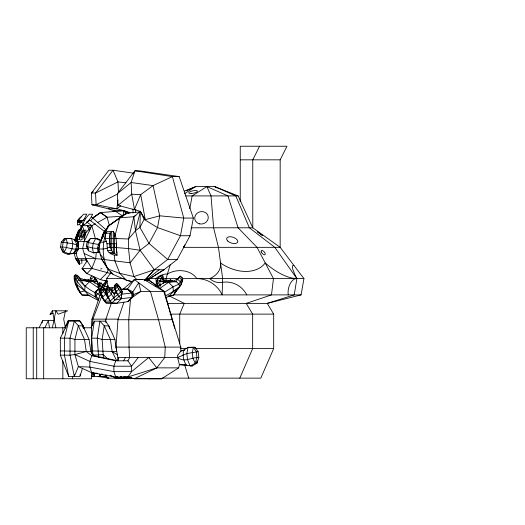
<?xml version="1.0" encoding="UTF-8"?>
<svg xmlns="http://www.w3.org/2000/svg" width="525" height="525" viewBox="0 0 525 525"><rect width="100%" height="100%" fill="white"/><g stroke="black" fill="none" stroke-linecap="round" stroke-linejoin="round"><path stroke-width="0.79" d="M133.888 173.237L113.039 170.218L108.872 170.218L91.383 193.043L91.954 204.737L96.121 204.737L116.911 208.812L123.88 210.715L122.857 216.162L107.08 217.232L100.597 212.579L92.453 218.17L100.597 212.579M130.882 281.334L126.472 280.245L112.901 274.326L107.881 269.036L101.719 259.219L98.641 249.007L100.183 242.163L107.881 226.255L126.643 213.157M108.865 225.809L126.479 213.176L139.834 211.897M86.855 273.525L100.426 279.661L107.12 281.321L104.836 280.757M70.488 253.588L76.086 253.536C75.442 249.46 76.374 245.319 77.995 241.579L71.571 238.462L64.516 238.409L61.294 242.104L60.605 247.078L62.646 251.875C66.688 255.701 71.453 253.116 76.086 253.536L77.621 258.641L79.82 263.307M198.831 357.604C191.198 356.987 184.793 363.136 177.568 357.538L177.68 355.353L180.856 351.061L183.822 350.05L188.088 347.353L195.018 347.288L198.155 351.684L198.831 357.604L196.836 363.313L192.157 366.004L179.393 364.639L177.568 357.538L117.895 357.538L115.986 347.104L117.981 319.725L123.933 302.164M92.531 325.585L92.879 319.147L102.021 295.47M90.031 295.345L81.992 295.037C77.759 289.78 73.552 282.942 74.202 276.019L75.285 274.87L77.096 275.172C81.001 277.909 81.788 282.824 85.011 286.25L84.728 290.798L88.633 295.345L98.779 300.648M121.419 297.202L121.328 298.718L116.852 303.266L106.017 302.958C101.784 297.701 97.584 290.863 98.234 283.946L99.31 282.798L101.122 283.1C104.318 287.313 109.666 287.831 114.594 287.871M121.518 295.687L122.2 291.5L119.47 286.414L116.57 283.441L114.555 285.285L114.155 287.123C115.152 291.716 117.862 295.614 121.328 298.718L131.887 297.426L132.622 296.947L133.836 294.453L140.798 291.473L164.43 291.473L174.661 328.328M80.069 375.664L80.174 374.089M91.284 328L91.934 319.147L100.472 293.941M105.755 321.562L105.932 319.147L111.366 303.109M80.095 221.373L79.938 221.635M130.548 298.738L128.75 319.725L129.038 347.104L129.662 357.538L127.91 360.8L115.723 360.8L91.777 355.701L86.264 351.52L84.505 339.439L78.363 325.841L74.301 321.169L70.015 338.166L70.015 355.156L74.301 376.451L78.363 366.627L74.931 354.578L74.931 339.439L78.363 325.841L82.93 325.841L89.079 339.439L90.832 351.52L92.328 354.336M116.891 253.07C115.697 245.936 117.869 237.779 113.361 231.492L107.428 231.492L105.833 233.198L105.197 238.626L106.995 243.731L107.428 250.596C109.469 253.739 113.42 255.557 117.121 255.189L116.287 247.367L116.609 243.646M80.83 220.769L80.213 220.52L79.774 221.32L79.793 220.52L79.157 222.154L80.364 220.52L79.334 222.016L80.082 221.557L80.213 220.52M111.024 273.584L91.882 268.452L81.834 268.452L86.861 273.742L91.882 268.452L95.662 258.641L96.305 252.354M93.575 204.783L91.954 204.737L108.406 208.812L116.911 208.812L117.849 200.012M99.31 282.798L99.697 286.853L100.748 289.052L102.093 287.615L102.526 284.36M86.855 273.656L82.241 268.452L86.599 261.562L82.648 248.43L84.19 241.579L85.221 233.632L88.942 229.182L87.058 225.671A12.738 7.718 -73.4 0 1 89.978 227.942A5.873 2.002 -60.9 0 1 89.335 230.941L88.942 229.182M74.452 280.75L74.885 277.495L74.202 276.019M99.304 291.244L99.514 289.669M103.786 289.177L104.206 286.027L102.834 285.797M67.882 323.013L68.263 320.585L79.557 320.585L82.76 325.257L84.053 328.118M92.879 354.447L91.678 338.166L94.31 321.169L105.604 321.169L108.806 325.841L114.955 339.439L116.714 351.52L91.337 350.91M97.309 238.573L95.635 238.573L93.22 243.331L92.479 248.089L93.411 252.847L99.442 252.098L93.411 252.847L88.469 250.786L86.376 246.415L87.084 241.887L90.385 238.527L97.309 238.573L101.24 240.345M186.237 365.033C183.396 360.682 182.332 355.149 183.822 350.05M293.947 265.46A86.257 8.577 53.4 0 0 296.887 278.598L294.217 294.892L267.251 303.384L167.993 303.384M161.831 378.138L260.813 378.138L273.683 348.593L273.683 314.121L267.251 303.384L301.068 294.892L303.942 278.598L280.166 247.341L252.774 227.791L238.14 195.91L214.705 186.598L195.727 186.598L184.387 191.1M189.794 208.661L192.124 195.91L206.889 186.598L227.975 195.91L238.088 227.791L257.027 247.341L273.459 278.598L271.478 294.892L246.218 303.384L252.656 314.121L252.656 348.593L239.787 378.138M190.03 235.718L180.469 235.718L157.526 227.574L159.725 215.814L153.057 185.614L131.125 182.497L117.429 193.627L118 205.321L140.359 211.299L145.254 219.673L159.725 215.814L183.763 218.072L193.331 218.072L190.03 235.718L177.227 259.475L163.925 269.771L146.606 280.658M195.589 348.62L195.018 347.288L188.088 347.353L186.848 353.568L187.55 359.789L190.207 366.004L195.162 363.313L196.836 363.313L197.295 361.023M91.297 376.418L105.604 376.451L105.925 374.876M52.382 327.79L55.867 310.807L58.19 314.199L67.771 310.807L52.382 310.807L50.059 314.199L53.032 313.353M80.843 230.468L82.038 225.671L81.368 227.942A5.873 1.568 -61.7 0 0 79.282 230.941L81.834 225.671L83.088 224.779M81.368 227.942L81.834 225.671L83.16 224.733M65.448 310.807L63.702 319.298L65.448 327.79M107.566 227.771L107.881 226.255L126.472 213.176M100.163 252.203L98.096 252.098C96.935 248.095 98.142 243.83 100.616 240.64M90.129 279.202L90.523 277.358L92.039 275.979M106.011 290.66L102.703 287.05L100.334 289.216L99.862 291.388L102.244 297.826L104.134 300.103L103.451 298.64M105.689 290.975L102.703 287.05L99.862 291.388L101.292 293.554L104.409 301.107L110.158 301.107L113.741 297.826L114.457 294.545L112.291 291.263L108.452 287.05L106.083 289.216L105.61 291.388L107.993 297.826L111.766 302.958L116.852 303.266L127.824 301.606L132.661 297.143L140.798 291.473L138.685 282.765L132.123 293.009L121.61 294.171M106.214 291.565L105.623 294.276L102.664 296.986L100.872 294.276M97.88 284.911L98.175 283.579L97.282 281.275L93.844 276.773L91.324 279.083L90.523 277.358M149.874 378.335L148.385 378.722L161.746 378.702L178.671 367.867L179.393 364.639L186.966 365M105.085 233.061L105.263 232.299M157.526 227.574L144.158 219.437L140.359 211.299L133.868 216.74L128.507 238.98L128.507 248.555L130.102 262.835L133.868 276.55L136.946 279.576L145.583 279.366L148.07 278.539M115.776 238.527L128.507 238.98L135.457 230.79L140.359 211.299L139.893 227.358L148.995 243.416L167.665 259.475L177.227 259.475M42.085 322.901L42.669 320.585L53.963 320.585M83.304 328.243L82.93 325.841L80.017 321.169L68.716 321.169L64.431 338.166L64.431 355.156L68.716 376.451L80.017 376.451L82.484 368.143M81.5 228.565L82.241 225.671L83.974 224.332M115.605 290.174L114.457 294.545L108.452 287.05L105.61 291.388L107.041 293.554L110.158 301.107M81.224 227.942L81.834 225.671L91.882 225.671L95.34 223.755M108.288 226.255L107.881 226.255C102.893 239.964 100.59 255.655 107.881 269.036L119.818 273.374L133.868 276.55L154.357 269.771L163.925 269.771L146.18 280.842M114.811 236.178L119.818 217.816L133.868 216.74L135.916 215.381M107.691 227.502L107.868 226.905M170.264 264.574L166.025 278.598L166.136 280.232M163.013 280.271L163.603 278.362L162.822 275.756L160.873 275.454L158.077 278.224L156.417 282.004L158.176 286.755M158.74 287.05L156.417 282.004L157.185 280.494L164.358 282.286L176.321 281.735L177.45 279.07L180.351 276.098L182.365 277.942L182.766 279.786L181.105 284.648L172.902 295.621L168.007 295.923M105.604 376.451L106.096 374.942M107.966 226.59L108.084 226.255M78.914 221.596L78.862 222.154L79.091 221.734L78.238 222.016C80.712 217.777 76.735 224.031 78.533 221.557M78.658 221.504L78.435 222.154L79.761 220.657L78.862 222.154M115.723 360.8L113.873 366.214L113.873 371.628L115.723 377.002L117.915 377.029L116.327 376.747M117.292 360.675L118.289 357.833M91.868 376.451L93.22 372.592M105.446 285.082L106.509 282.181L102.808 285.357M115.861 290.725L114.457 294.545L115.815 291.992M98.096 252.098L99.054 249.565M108.557 269.043L107.08 272.79L100.426 279.549M180.036 285.541L179.268 287.438L174.779 292.766L173.309 291.375L173.027 286.827L168.551 282.286L168.033 281.315L168.604 280.343L172.692 280.645L172.174 281.525L168.551 282.286L159.561 288.612M78.94 220.828L78.369 221.255L79.019 220.828M135.995 209.396L134.452 209.396L140.7 194.618L153.057 185.614L172.397 176.61L179.176 176.61L193.331 218.072M170.028 295.621L172.902 295.621L174.51 293.77L175.383 291.703M79.597 221.183L79.793 220.52M132.661 297.143L133.836 294.453L132.733 291.756L127.444 289.065L120.816 289.203M99.737 374.089L99.894 376.451L100.826 374.345M182.365 277.942L178.973 284.156L173.027 286.827L164.318 292.392M80.555 222.154L82.038 220.657L81.007 222.154L81.342 220.723L80.227 222.016M80.909 222.154L81.519 220.861L81.126 220.52L79.78 222.016L80.633 221.734M107.723 288.737L108.321 287.477L104.344 289.61M81.401 220.52L81.139 221.845L81.401 220.52L80.371 222.016M74.812 240.181L75.488 238.79M77.851 233.901L78.868 231.807M84.19 241.579L91.882 225.671L86.861 222.101L89.348 220.356L86.861 222.101M76.086 253.536L78.599 248.43L77.995 241.579L78.599 248.43L77.825 249.998L75.862 250.484L73.566 253.319L72.004 253.319M39.178 327.666L42.669 320.585M44.888 327.666L48.379 320.585L49.508 327.869M64.772 327.666L68.263 320.585M68.716 376.451L60.336 355.156L60.336 338.166L68.716 321.169M91.166 327.541L94.31 321.169M259.573 146.239L252.774 159.83L252.774 227.791L191.126 227.791M183.586 247.341L280.166 247.341L280.166 159.83L286.958 146.239L240.247 146.239L240.247 201.587M160.296 276.603L160.873 275.454M163.019 279.51L163.603 278.362M63.532 240.332L64.516 238.409L71.571 238.462L72.798 243.685L72.076 248.909L69.398 254.133L64.319 251.875L62.646 251.875L61.943 248.883M111.169 289.741L112.219 287.687L112.291 291.263L115.067 288.927M77.582 238.691L76.086 241.579L82.241 225.671L84.138 230.738M91.33 216.845L92.617 214.2L89.283 214.2C86.73 217.186 83.317 220.539 83.199 224.654L83.639 224.871C87.163 223.473 89.263 219.844 91.33 216.845L106.037 229.812M157.644 227.358L148.995 243.416L140.123 250.281L130.102 262.835L101.719 259.219L108.288 269.036L107.881 269.036M78.684 222.016L79.583 220.52L78.238 222.016M81.126 220.52L80.404 222.154M80.489 222.154L81.027 220.52M79.393 220.723C77.923 222.639 80.338 219.568 79.183 221.57L78.146 222.016M80.935 220.723C79.465 222.639 81.88 219.568 80.725 221.57L79.511 222.154M103.359 236.683L103.648 236.158M73.566 253.319L75.928 249.119L78.593 248.43L88.272 248.43M104.199 286.197L107.244 280.908M133.652 280.855L134.387 279.576L141.98 279.576M160.361 286.086L159.744 280.895L162.822 275.756M168.604 280.343L164.456 280.133L163.885 281.105L164.358 282.286L163.38 283.421M123.565 360.8L125.528 357.538M84.381 218.682L86.802 214.174L83.587 214.174C80.948 217.206 77.477 220.631 77.3 224.838L77.739 225.054L79.459 224.201L84.381 218.682L85.555 218.774M80.765 220.907L80.03 221.13L80.601 221.025M80.213 221.629L79.78 221.983M169.752 280.79L170.461 279.707L172.239 281.334M177.909 279.083L179.051 277.358L181.571 279.661L182.07 281.964L181.309 283.119M179.543 277.325L180.351 276.098L181.079 277.39M181.958 281.013L182.766 279.786M174.51 293.77L176.676 290.489M127.91 360.8L131.572 366.214L131.572 371.628L113.873 371.628L89.834 367.073L78.363 366.627L91.777 372.711L115.723 377.002L127.91 377.002L134.387 378.722L161.746 378.702L134.387 378.722L123.565 377.029L127.91 377.002L131.572 371.628L148.759 357.538L156.811 367.867L178.671 367.867M77.943 222.154L79.216 220.671L78.921 221.281M78.98 222.016L80.305 220.52M79.157 222.154L79.419 221.373M80.732 222.016L81.775 220.52M81.139 221.845L82.038 220.657M80.181 221.799L81.112 220.861M134.387 378.722L156.811 367.867L164.745 357.538L165.25 347.104L158.557 319.725L150.432 291.473L134.387 279.576L127.444 289.065L120.947 289.439M107.343 288.763L108.321 287.477L104.554 290.01M74.603 240.968L78.33 236.073M101.581 240.325L100.183 242.163L103.622 242.163L106.641 241.106M108.078 287.136L106.568 278.598L111.208 272.501M117.429 193.627L134.918 170.802L139.086 170.802L179.176 176.61M106.66 287.149L108.097 285.278M138.219 357.538L131.572 366.214L113.873 366.214L89.834 361.39L74.931 354.578L70.015 355.156L60.336 355.156M89.073 220.146L90.681 220.762L92.945 217.895M78.205 222.134L77.346 220.762L79.636 217.895L81.218 216.818M78.986 221.57L79.57 220.861M81.204 220.657L80.043 222.154M89.978 227.942L91.882 225.671L95.327 238.547M157.198 279.963L158.878 278.079M103.084 237.083C101.633 237.759 103.95 231.853 104.823 232.693M144.532 280.507L154.357 269.771L167.665 259.475L180.469 235.718L183.763 218.072L172.397 176.61L134.918 170.802L131.125 182.497L131.696 194.191L134.452 209.396M79.282 230.941L81.172 228.893M144.093 280.895L154.357 269.771L140.123 250.281L135.457 230.79L133.868 216.74M98.588 289.045L95.051 292.661L95.182 296.842L98.418 299.978M128.92 300.891L132.622 296.947L132.123 293.009L127.444 289.065L131.762 293.245L131.887 297.426L127.824 301.606M79.695 221.491L80.41 220.69M80.108 221.891L79.538 221.845L79.885 221.694M169.601 280.613L170.461 279.707L171.091 280.868M98.608 289.006L95.051 292.661C86.973 288.461 80.049 282.555 75.285 274.87M103.458 284.018L106.168 281.229M85.011 286.25L89.486 281.702L96.574 281.151L98.175 283.579M94.421 279.418L95.438 278.486L96.574 281.151L78.573 279.91L77.155 281.426L76.703 284.852L80.108 292.182L81.992 295.037L87.741 295.037M104.409 301.107L107.993 297.826L103.661 291.388L101.443 289.367L100.334 289.216M117.653 294.781L120.704 291.992L121.308 289.203L116.57 283.441L114.155 287.123L115.369 288.967L117.653 294.781L113.741 297.826L114.883 300.103L111.766 302.958L106.017 302.958L104.514 300.674M99.881 292.543L97.125 293.869L95.911 296.363L95.182 296.842L84.728 290.798L75.278 283.323L75.803 279.385L77.431 277.64L84.289 279.549L92.151 280.068L92.669 280.941L95.438 278.486M76.696 241.047L79.741 238.402M98.497 289.019L96.029 291.178L95.419 292.425L95.911 296.363L98.838 298.83M99.107 288.533L96.029 291.178L97.125 293.869L99.776 295.214M123.25 289.065L134.387 279.576M113.131 211.706L114.312 210.715L122.922 210.715M100.695 242.517L98.385 244.46L88.305 242.616L87.084 241.887M126.013 182.752L117.968 181.912L95.55 193.043L91.383 193.043L93.253 191.527M118 205.321L131.696 194.191L140.7 194.618L145.254 219.673L144.158 219.437L139.893 227.358L135.457 230.79M116.911 208.812L120.737 205.754M145.642 280.455L159.141 269.771M75.862 250.484C82.333 248.673 74.675 244.604 75.876 240.732M157.94 286.808L164.358 282.286L168.033 281.315M92.466 218.17L100.426 212.592L123.88 210.715L129.885 212.809M184.314 193.791L195.727 186.598L186.277 190.772M91.383 193.043L92.774 192.189M165.644 295.811L177.896 289.012L181.105 284.648L180.502 281.859L177.45 279.07L172.174 281.525M97.407 222.6L107.08 217.232L109.43 225.842M165.782 297.819L169.404 295.923L173.309 291.375L179.498 286.584L178.973 284.156L176.321 281.735L159.744 280.895M102.487 238.429C101.292 237.464 103.983 230.961 105.328 231.722M101.752 240.601L101.102 240.601L101.423 237.845L104.554 230.554A27.11 5.473 -67.6 0 0 105.735 230.875M118.46 192.045L117.968 181.912L113.039 170.218L95.55 193.043L96.121 204.737L117.81 193.961M124.51 377.088L122.338 378.138L120.632 376.51L122.338 378.138L131.768 378.125M177.568 357.538L186.848 353.568L198.155 351.684M162.494 270.421L163.925 269.771M77.346 220.762L78.914 220.119M100.702 269.036L101.975 268.511M50.059 314.199L53.005 313.156M127.91 377.002L156.811 367.867M74.931 354.578L86.264 351.52M126.059 377.18L122.338 378.138L121.583 376.451M148.523 278.933L149.868 278.611L148.076 278.539M184.636 350.214L180.856 351.061L180.784 347.104L163.793 291.473L145.674 280.435M86.376 246.415C90.641 247.544 95.11 249.119 99.54 247.852M67.449 254.133L68.965 253.864M107.047 248.377L103.057 249.007L98.641 249.007M99.691 376.432L97.512 376.451L108.34 378.138L131.631 378.118M240.247 159.83L280.166 159.83M185.745 195.91L238.14 195.91M105.833 233.198L110.112 233.198L111.707 231.492L111.707 250.596L113.361 252.623L117.121 255.189M105.197 238.626L116.045 238.626M76.729 241.579L88.167 241.579M61.294 242.104L72.798 243.685L76.729 244.926L78.593 248.43M106.995 243.731L116.616 243.731M98.457 244.46L99.474 246.409M60.605 247.078C65.901 246.474 70.691 249.27 75.928 249.119M107.264 247.367L116.287 247.367M107.428 250.596L111.707 250.596L110.112 247.367L109.476 238.626L110.112 233.198L110.112 247.367M109.082 252.623L113.361 252.623L113.361 231.492M110.316 253.47L114.594 253.47L114.594 233.198M101.922 259.173L95.662 258.641L75.679 258.641L74.137 253.536M76.617 260.098L86.166 260.098M106.568 278.598L124.445 278.598M148.732 278.598L158.163 278.598M162.881 278.598L178.192 278.598M182.247 278.598L303.942 278.598M147.013 279.576L148.385 279.576L164.43 291.473M172.843 294.892L301.068 294.892M169.982 314.121L273.683 314.121M91.934 319.147L118.178 319.147M117.981 319.725L172.554 319.725M66.163 327.79L26.25 327.79L26.25 378.761L91.58 378.761L91.58 372.291M83.009 327.79L91.58 327.79L91.58 352.872M60.336 338.166L70.015 338.166L74.931 339.439L89.079 339.439M91.678 338.166L97.263 338.166L102.139 339.439L114.955 339.439M115.986 347.104L180.784 347.104M180.541 348.593L186.277 348.593M195.287 348.593L273.683 348.593M60.336 350.91L90.832 351.52L94.08 355.701L117.915 360.8M92.879 355.156L103.097 354.578L107.947 358.923M94.08 355.701L91.777 355.701L89.834 361.39L89.834 367.073L91.777 372.711L94.08 372.743M111.93 376.051L115.343 378.138L131.631 378.125M96.121 204.737L97.742 204.783M83.173 220.329L84.532 220.428M115.815 247.551L128.507 248.555L140.123 250.281M114.555 285.285L117.784 285.285L117.383 287.123L115.369 288.967L115.48 285.377L117.383 287.123L121.675 293.928L121.328 298.718L114.883 300.103L121.675 293.928L122.2 291.5L120.999 289.682M106.083 289.216L109.882 289.216L109.417 291.388L107.041 293.554L107.198 289.367L109.417 291.388L113.741 297.826M159.607 276.642L162.035 277.023L162.822 279.622M80.962 280.311L89.486 281.702L98.477 288.028M78.501 276.439L76.237 276.058L74.885 277.495L77.155 281.426L84.728 290.798L80.108 292.182L78.218 289.905L77.123 287.063M98.483 288.671L100.748 289.052M95.668 373.032L97.256 373.314M101.233 374.03L102.821 374.318M109.968 375.605L111.562 375.887M88.193 279.759L88.764 280.731L93.68 281.702L98.175 284.865M190.68 365.682L192.157 366.004M114.247 255.17L114.811 260.63L119.818 273.374L126.472 280.232L132.418 281.715M106.903 377.757L108.34 378.138L105.492 375.421M98.234 283.946L100.78 285.698L102.093 287.615M108.406 208.812L115.343 211.168L122.857 216.162M129.997 212.887L123.88 210.715L126.249 213.964M97.565 248.279L98.72 248.712M100.551 240.64L95.635 238.573L90.385 238.527L88.305 242.616L87.668 246.698L88.469 250.786M164.456 280.133L161.018 278.683L158.077 278.224L157.185 280.494L160.086 286.125M84.19 253.536L95.662 258.641M103.97 376.012L108.34 378.138M169.299 295.956L184.223 303.384L179.721 314.121L179.721 343.868M128.848 213.557L123.88 210.715L126.893 213.308M98.628 357.525L97.263 338.166L99.894 321.169L104.239 325.841L110.388 339.439L112.14 351.52L117.653 354.861M216.72 187.865L214.705 186.598L235.791 195.91L249.375 227.791L274.811 247.341L296.887 278.598A11.445 6.471 -78 0 0 290.253 283.585A11.445 6.471 -78 0 0 288.225 294.892M100.432 212.592L107.08 217.232M92.669 280.941L95.143 283.408M90.681 220.762L103.904 231.039M151.896 282.739L148.385 279.576L149.29 280.934M152.69 282.765L156.181 286.138M85.286 280.028L84.427 279.123L85.142 280.212M156.417 282.004L157.316 282.962M157.447 285.429L158.458 286.558M110.381 271.438L112.901 274.109M95.36 279.083L97.282 281.275M100.183 254.113L104.094 259.219M88.764 280.731L89.486 281.702L84.866 280.521L84.289 279.549M79.4 264.278L75.679 258.641L79.393 264.561M117.869 284.701L119.392 287.004L118.893 289.308L116.373 291.611L114.85 289.308M110.171 288.855L111.963 291.565L111.372 294.276L108.412 296.986L106.621 294.276M104.422 288.855L105.761 290.883M94.224 277.351L94.986 278.506M79.505 224.188L81.664 227.614M85.726 258.641L91.882 268.452M81.559 221.504L83.101 224.398M112.14 351.52L116.694 360.682M206.889 186.598L211.024 195.91L213.603 227.791L218.466 247.341L222.659 278.598L222.147 294.892A27.398 26.795 35.8 0 0 196.849 278.598A20.646 16.485 -9.5 0 0 167.423 273.978A13.466 8.813 -37.3 0 0 155.807 278.598A19.865 16.032 73.1 0 1 156.102 285.987M119.47 286.414L120.035 287.746M79.8 291.815L80.377 293.186M92.813 372.652L94.31 376.451L94.31 374.811M78.343 259.396L80.089 263.924M76.092 284.183L76.847 286.348M184.524 364.35L188.731 378.138M114.161 245.897L114.594 247.367M109.568 328.86L108.806 325.841L104.239 325.841L102.139 339.439L103.399 357.794M105.604 321.169L105.998 322.711M82.76 325.257L83.331 327.528M117.895 357.538L118.591 360.695M52.382 310.807L55.867 327.79M196.665 361.791L196.836 363.313M94.1 373.295L94.31 376.451M135.522 209.37L135.522 212.573M132.996 209.048L132.996 213.124M107.881 226.255L107.881 227.843M99.894 374.811L99.894 376.451M86.861 260.275L86.861 261.909M81.834 259.455L81.834 263.543M74.301 374.811L74.301 376.451M72.417 376.333L72.417 378.761M62.843 327.79L62.843 333.454M62.843 360.964L62.843 378.761M43.68 327.79L43.68 378.761M36.711 327.79L36.711 378.761M33.226 327.79L33.226 378.761M296.887 278.598A48.051 22.03 47.5 0 1 265.243 262.973A35.168 25.187 31.7 0 1 220.559 262.973A18.244 14.569 -9.5 0 1 209.751 278.598A13.952 13.643 35.8 0 0 222.541 282.286A29.61 25.981 -69.4 0 1 246.816 294.892M184.78 244.906A2.605 1.522 -5.2 0 1 183.284 246.638M105.328 231.525A5.873 1.568 -61.7 0 1 106.358 229.871M106.536 229.622A5.873 1.568 -61.7 0 1 106.89 229.149M107.238 228.723A5.873 1.568 -61.7 0 1 107.408 228.526M79.328 237.267L79.544 239.433L80.601 240.22C84.381 238.698 86.008 233.789 85.969 229.97A27.11 11.589 -65.6 0 1 82.241 230.127L80.003 234.308L79.328 237.267M80.594 236.138L80.732 237.477L81.388 237.969C83.79 236.9 85.437 233.205 84.328 230.77L83.475 230.77L82.405 231.722L80.594 236.138M81.231 235.574L81.775 236.841C83.442 236.099 84.584 233.546 83.816 231.86L82.858 232.116L82.117 233.041L81.231 235.574M101.443 289.367L101.292 293.554L103.661 291.388L104.134 289.216L101.443 289.367M82.957 235.01C83.652 236.066 83.724 232.746 82.957 235.01M102.874 235.797L103.373 234.727L102.874 235.797M75.022 239.275L75.088 240.069L77.549 235.686L79.656 229.819L79.295 230.068A26.362 3.163 -67.9 0 1 78.56 229.976L75.022 239.275M75.941 237.326L75.981 237.818L77.503 235.102L78.881 230.495L75.941 237.326M76.401 236.348L76.427 236.69L77.477 234.813L78.435 231.623L76.401 236.348M101.122 283.1L100.78 285.698L99.697 286.853L97.886 286.545L99.146 284.215L101.122 283.1M63.151 242.104L62.462 247.078L64.319 251.875L66.616 247.387L67.239 242.898L66.189 238.409L63.151 242.104M77.234 235.095L77.72 233.993L77.234 235.095M193.344 347.288L192.275 352.629L192.878 357.971L195.162 363.313L196.973 357.604L196.298 351.684L193.344 347.288M257.335 231.696L262.48 235.508L257.335 231.696M227.771 241.041A5.814 3.052 18.4 0 0 237.385 242.576A5.814 3.052 18.4 0 0 231.486 236.841A5.814 3.052 18.4 0 0 227.771 241.041M191.126 193.522A4.417 1.234 -11.7 0 0 197.446 191.146A4.417 1.234 -11.7 0 0 190.785 191.415A4.417 1.234 -11.7 0 0 191.126 193.522M261.358 252.079A2.717 1.247 47.5 0 0 264.902 254.737A2.717 1.247 47.5 0 0 263.366 251.101A2.717 1.247 47.5 0 0 261.358 252.079M199.415 223.834A6.832 6.188 -15.5 0 0 208.13 216.195A6.832 6.188 -15.5 0 0 196.947 213.399A6.832 6.188 -15.5 0 0 199.415 223.834"/></g></svg>
